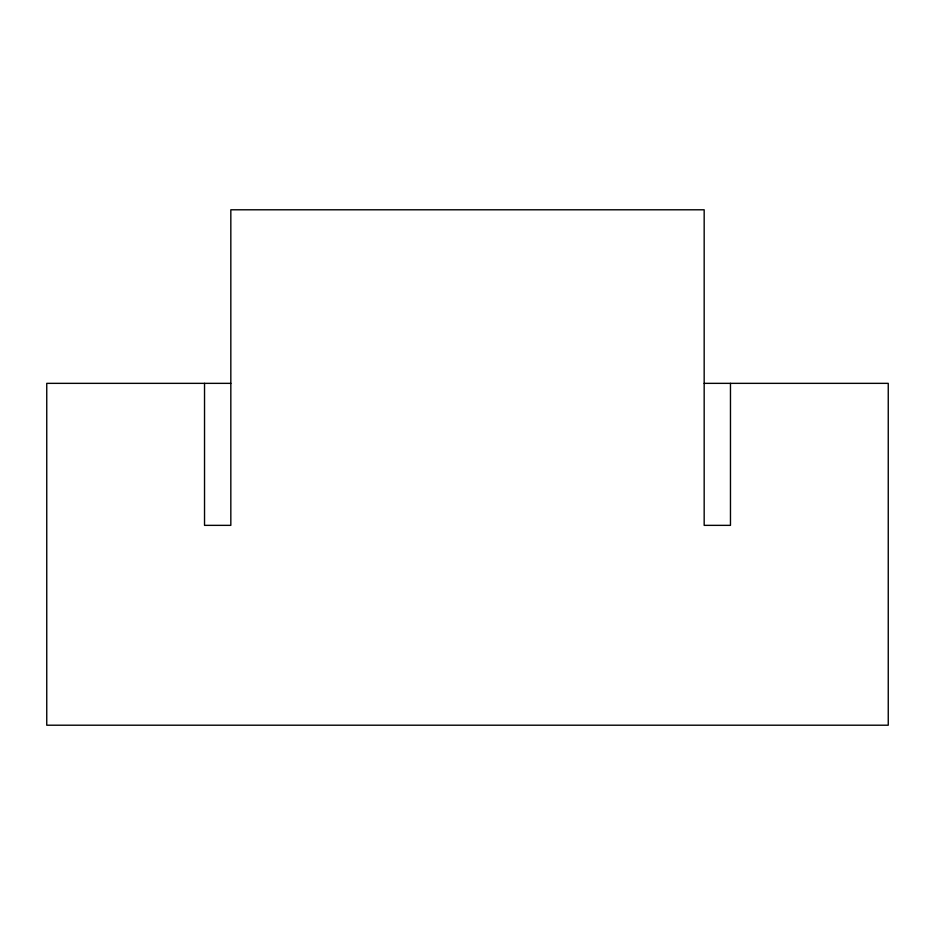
<?xml version="1.0" encoding="UTF-8"?>
<svg xmlns="http://www.w3.org/2000/svg" width="935" height="935" viewBox="0 0 935 935"><rect width="100%" height="100%" fill="white"/><g stroke="black" fill="none" stroke-linecap="round" stroke-linejoin="round"><path stroke-width="1.4" d="M230.828 383.35L46.75 383.35L46.75 725.209L888.25 725.209L888.25 383.35L704.172 383.35M730.469 383.35L730.469 525.353L704.172 525.353L704.172 209.791L230.828 209.791L230.828 525.353L204.531 525.353L204.531 383.35"/></g></svg>
